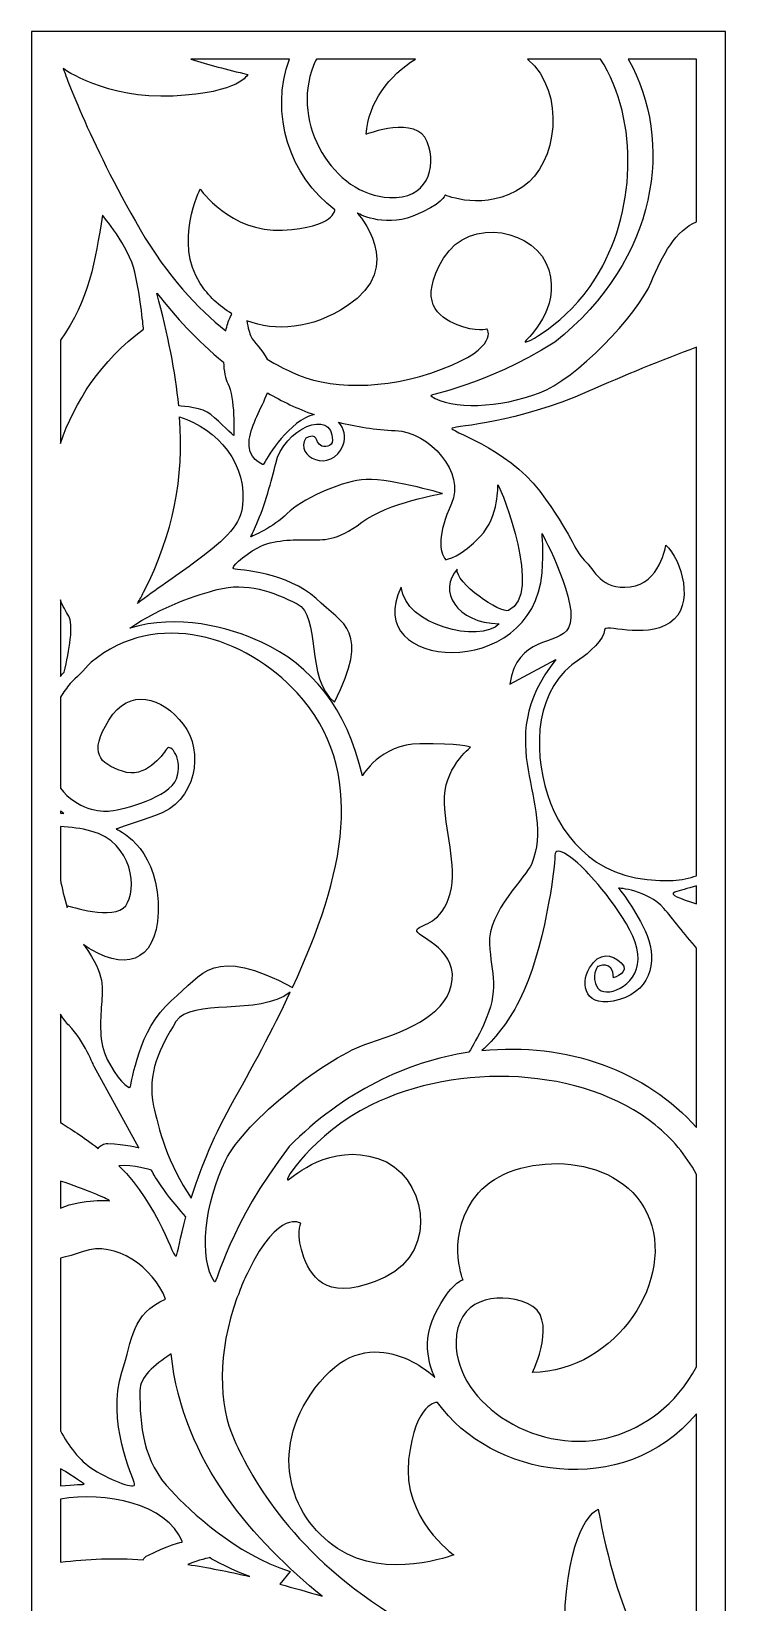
# Model space of a CAD drawing. Header units: centimetres. Extents: x 23.4 to 27, y -9 to 3.5.
# Drawn here: x 23.44 to 27, y -4.6 to 3.46 of the extents above; entities that cross this region are included whole.
import ezdxf

# ---------------------------------------------------------------- set-up
doc = ezdxf.new("R2010")
doc.units = ezdxf.units.CM
doc.header["$MEASUREMENT"] = 0
doc.layers.add('layer 1', color=7, linetype='Continuous')

msp = doc.modelspace()

# ---------------------------------------------------------------- linework, layer by layer
at = {"layer": 'layer 1', "color": 250}
for points, knots in [([(23.44098, 3.4555), (23.44098, 3.4555), (26.99975, 3.4555), (26.99975, 3.4555), (26.99975, 3.4555), (26.99975, 3.4555), (26.99975, -9.00021), (26.99975, -9.00021), (26.99975, -9.00021), (26.99975, -9.00021), (23.44098, -9.00021), (23.44098, -9.00021), (23.44098, -9.00021), (23.44098, -9.00021), (23.44098, 3.4555), (23.44098, 3.4555)], [0, 0, 0, 0, 0.2, 0.2, 0.2, 0.2, 0.4, 0.4, 0.4, 0.4, 0.6, 0.6, 0.6, 0.6, 1, 1, 1, 1]), ([(24.25903, 3.31396), (24.25903, 3.31396), (24.76467, 3.31396), (24.76467, 3.31396), (24.76467, 3.31396), (24.65977, 3.03695), (24.76449, 2.71122), (24.99669, 2.54117), (24.99669, 2.54117), (24.99669, 2.54117), (24.99669, 2.44931), (24.72851, 2.43614), (24.72851, 2.43614), (24.46032, 2.42298), (24.30626, 2.64727), (24.30626, 2.64727), (24.30626, 2.64727), (24.30626, 2.64727), (24.16932, 2.37484), (24.30626, 2.16294), (24.30626, 2.16294), (24.34697, 2.09996), (24.40278, 2.04632), (24.46924, 2.00735), (24.46924, 2.00735), (24.46608, 2.00133), (24.46284, 1.99496), (24.4595, 1.98824), (24.4595, 1.98824), (24.45078, 1.97069), (24.44344, 1.94663), (24.43781, 1.91915), (24.43781, 1.91915), (24.29394, 2.03517), (24.13688, 2.20077), (23.99824, 2.43951), (23.99824, 2.43951), (23.73266, 2.89682), (23.6039, 3.26486), (23.6039, 3.26486), (23.6039, 3.26486), (23.6039, 3.26486), (23.82119, 3.10751), (24.16724, 3.12388), (24.16724, 3.12388), (24.51329, 3.14024), (24.55017, 3.23524), (24.55017, 3.23524), (24.55017, 3.23524), (24.44335, 3.25923), (24.34721, 3.28537), (24.25903, 3.31396)], [0, 0, 0, 0, 0.0714286, 0.0714286, 0.0714286, 0.0714286, 0.1428571, 0.1428571, 0.1428571, 0.1428571, 0.2142857, 0.2142857, 0.2142857, 0.2142857, 0.2857143, 0.2857143, 0.2857143, 0.2857143, 0.3571429, 0.3571429, 0.3571429, 0.3571429, 0.4285714, 0.4285714, 0.4285714, 0.4285714, 0.5, 0.5, 0.5, 0.5, 0.5714286, 0.5714286, 0.5714286, 0.5714286, 0.6428571, 0.6428571, 0.6428571, 0.6428571, 0.7142857, 0.7142857, 0.7142857, 0.7142857, 0.7857143, 0.7857143, 0.7857143, 0.7857143, 0.8571429, 0.8571429, 0.8571429, 0.8571429, 1, 1, 1, 1]), ([(25.98468, 3.31396), (25.98468, 3.31396), (26.35867, 3.31396), (26.35867, 3.31396), (26.35867, 3.31396), (26.56068, 2.99564), (26.53932, 2.51808), (26.33347, 2.18956), (26.33347, 2.18956), (26.18592, 1.95408), (25.95598, 1.84101), (25.97315, 1.86542), (25.97315, 1.86542), (25.9903, 1.88982), (26.15159, 2.02831), (26.09325, 2.23211), (26.09325, 2.23211), (26.03491, 2.4359), (25.68831, 2.51445), (25.55447, 2.29247), (25.55447, 2.29247), (25.42063, 2.07048), (25.52358, 1.99091), (25.62311, 1.95064), (25.62311, 1.95064), (25.72262, 1.91038), (25.77754, 1.92922), (25.77754, 1.92922), (25.77754, 1.92922), (25.77754, 1.92922), (25.84274, 1.83513), (25.54417, 1.72238), (25.54417, 1.72238), (25.24561, 1.60962), (24.95393, 1.62164), (24.77547, 1.70733), (24.77547, 1.70733), (24.7392, 1.72475), (24.69651, 1.74646), (24.64931, 1.77382), (24.64931, 1.77382), (24.62262, 1.82488), (24.57958, 1.86434), (24.567, 1.88952), (24.567, 1.88952), (24.55946, 1.90465), (24.5515, 1.93689), (24.5445, 1.9714), (24.5445, 1.9714), (24.69195, 1.91565), (24.8757, 1.92665), (25.05946, 2.04757), (25.05946, 2.04757), (25.36759, 2.25032), (25.11081, 2.52395), (25.11081, 2.52395), (25.11081, 2.52395), (25.11081, 2.52395), (25.24205, 2.44839), (25.39612, 2.50801), (25.39612, 2.50801), (25.55018, 2.56764), (25.56159, 2.61643), (25.56159, 2.61643), (25.56159, 2.61643), (25.56159, 2.61643), (25.76702, 2.52614), (25.96102, 2.65843), (25.96102, 2.65843), (26.13589, 2.77769), (26.18553, 3.14021), (25.98468, 3.31396)], [0, 0, 0, 0, 0.0526316, 0.0526316, 0.0526316, 0.0526316, 0.1052632, 0.1052632, 0.1052632, 0.1052632, 0.1578947, 0.1578947, 0.1578947, 0.1578947, 0.2105263, 0.2105263, 0.2105263, 0.2105263, 0.2631579, 0.2631579, 0.2631579, 0.2631579, 0.3157895, 0.3157895, 0.3157895, 0.3157895, 0.3684211, 0.3684211, 0.3684211, 0.3684211, 0.4210526, 0.4210526, 0.4210526, 0.4210526, 0.4736842, 0.4736842, 0.4736842, 0.4736842, 0.5263158, 0.5263158, 0.5263158, 0.5263158, 0.5789474, 0.5789474, 0.5789474, 0.5789474, 0.6315789, 0.6315789, 0.6315789, 0.6315789, 0.6842105, 0.6842105, 0.6842105, 0.6842105, 0.7368421, 0.7368421, 0.7368421, 0.7368421, 0.7894737, 0.7894737, 0.7894737, 0.7894737, 0.8421053, 0.8421053, 0.8421053, 0.8421053, 0.8947368, 0.8947368, 0.8947368, 0.8947368, 1, 1, 1, 1]), ([(24.90176, 3.31396), (24.90176, 3.31396), (25.40986, 3.31396), (25.40986, 3.31396), (25.40986, 3.31396), (25.27381, 3.2292), (25.16986, 3.09202), (25.15646, 2.9279), (25.15646, 2.9279), (25.15646, 2.9279), (25.41894, 3.02731), (25.4703, 2.88992), (25.4703, 2.88992), (25.52165, 2.75253), (25.46849, 2.59387), (25.27629, 2.60314), (25.27629, 2.60314), (24.98905, 2.61698), (24.76879, 2.98183), (24.88693, 3.28011), (24.88693, 3.28011), (24.8914, 3.29139), (24.89634, 3.30268), (24.90176, 3.31396)], [0, 0, 0, 0, 0.1428571, 0.1428571, 0.1428571, 0.1428571, 0.2857143, 0.2857143, 0.2857143, 0.2857143, 0.4285714, 0.4285714, 0.4285714, 0.4285714, 0.5714286, 0.5714286, 0.5714286, 0.5714286, 0.7142857, 0.7142857, 0.7142857, 0.7142857, 1, 1, 1, 1]), ([(26.50062, 3.31396), (26.50062, 3.31396), (26.85147, 3.31396), (26.85147, 3.31396), (26.85147, 3.31396), (26.85147, 3.31396), (26.85147, 2.47953), (26.85147, 2.47953), (26.85147, 2.47953), (26.7458, 2.43601), (26.67564, 2.3103), (26.61812, 2.16955), (26.61812, 2.16955), (26.54802, 1.99806), (26.22933, 1.67036), (26.04551, 1.60104), (26.04551, 1.60104), (25.84418, 1.52511), (25.59207, 1.5128), (25.48919, 1.58614), (25.48919, 1.58614), (25.47595, 1.59558), (25.75201, 1.6298), (26.12436, 1.86127), (26.12436, 1.86127), (26.6566, 2.28695), (26.73759, 2.89417), (26.50062, 3.31396)], [0, 0, 0, 0, 0.125, 0.125, 0.125, 0.125, 0.25, 0.25, 0.25, 0.25, 0.375, 0.375, 0.375, 0.375, 0.5, 0.5, 0.5, 0.5, 0.625, 0.625, 0.625, 0.625, 0.75, 0.75, 0.75, 0.75, 1, 1, 1, 1]), ([(23.58926, 1.34217), (23.58926, 1.34217), (23.58926, 1.87119), (23.58926, 1.87119), (23.58926, 1.87119), (23.73969, 2.08026), (23.76725, 2.27753), (23.8047, 2.51249), (23.8047, 2.51249), (23.8047, 2.51249), (23.94018, 2.35555), (23.97112, 2.221), (23.97112, 2.221), (24.00208, 2.08644), (24.01533, 1.92804), (24.01533, 1.92804), (24.01533, 1.92804), (23.79719, 1.76526), (23.66229, 1.55562), (23.58926, 1.34217)], [0, 0, 0, 0, 0.1666667, 0.1666667, 0.1666667, 0.1666667, 0.3333333, 0.3333333, 0.3333333, 0.3333333, 0.5, 0.5, 0.5, 0.5, 0.6666667, 0.6666667, 0.6666667, 0.6666667, 1, 1, 1, 1]), ([(24.19613, 1.5349), (24.22248, 1.53345), (24.31852, 1.52585), (24.36029, 1.49069), (24.36029, 1.49069), (24.40893, 1.44973), (24.4782, 1.38218), (24.4782, 1.38218), (24.4782, 1.38218), (24.4782, 1.38218), (24.48607, 1.58054), (24.44815, 1.64934), (24.44815, 1.64934), (24.43474, 1.67369), (24.42756, 1.71385), (24.42554, 1.7589), (24.42554, 1.7589), (24.29165, 1.86896), (24.17885, 1.99293), (24.08446, 2.11252), (24.08446, 2.11252), (24.14053, 1.89903), (24.17922, 1.71035), (24.19613, 1.5349)], [0, 0, 0, 0, 0.1428571, 0.1428571, 0.1428571, 0.1428571, 0.2857143, 0.2857143, 0.2857143, 0.2857143, 0.4285714, 0.4285714, 0.4285714, 0.4285714, 0.5714286, 0.5714286, 0.5714286, 0.5714286, 0.7142857, 0.7142857, 0.7142857, 0.7142857, 1, 1, 1, 1]), ([(26.85147, 1.8355), (26.85147, 1.8355), (26.85147, -0.87503), (26.85147, -0.87503), (26.85147, -0.87503), (26.81378, -0.88817), (26.77345, -0.89669), (26.73048, -0.89876), (26.73048, -0.89876), (26.35624, -0.91681), (26.16508, -0.69824), (26.08708, -0.45784), (26.08708, -0.45784), (26.0099, -0.22004), (26.02351, 0.09383), (26.25248, 0.23517), (26.25248, 0.23517), (26.29258, 0.25992), (26.38434, 0.34593), (26.37861, 0.38434), (26.37861, 0.38434), (26.37287, 0.42275), (26.58213, 0.33485), (26.71398, 0.42255), (26.71398, 0.42255), (26.84584, 0.51024), (26.77418, 0.74811), (26.69392, 0.82022), (26.69392, 0.82022), (26.69392, 0.82022), (26.66239, 0.62142), (26.51046, 0.60628), (26.51046, 0.60628), (26.35854, 0.59114), (26.32988, 0.69301), (26.27542, 0.74433), (26.27542, 0.74433), (26.22095, 0.79565), (26.21731, 0.87097), (26.04718, 1.0976), (26.04718, 1.0976), (25.87704, 1.32422), (25.57001, 1.40973), (25.59788, 1.42081), (25.59788, 1.42081), (25.62573, 1.4319), (25.92659, 1.44641), (26.29431, 1.6082), (26.29431, 1.6082), (26.48054, 1.69013), (26.66802, 1.76988), (26.85147, 1.8355)], [0, 0, 0, 0, 0.0714286, 0.0714286, 0.0714286, 0.0714286, 0.1428571, 0.1428571, 0.1428571, 0.1428571, 0.2142857, 0.2142857, 0.2142857, 0.2142857, 0.2857143, 0.2857143, 0.2857143, 0.2857143, 0.3571429, 0.3571429, 0.3571429, 0.3571429, 0.4285714, 0.4285714, 0.4285714, 0.4285714, 0.5, 0.5, 0.5, 0.5, 0.5714286, 0.5714286, 0.5714286, 0.5714286, 0.6428571, 0.6428571, 0.6428571, 0.6428571, 0.7142857, 0.7142857, 0.7142857, 0.7142857, 0.7857143, 0.7857143, 0.7857143, 0.7857143, 0.8571429, 0.8571429, 0.8571429, 0.8571429, 1, 1, 1, 1]), ([(24.65065, 1.6018), (24.62044, 1.52086), (24.56868, 1.44136), (24.55771, 1.36166), (24.55771, 1.36166), (24.5438, 1.2606), (24.62989, 1.23363), (24.62989, 1.23363), (24.62989, 1.23363), (24.62989, 1.23363), (24.71862, 1.40625), (24.84583, 1.47326), (24.84583, 1.47326), (24.86108, 1.4813), (24.87595, 1.48673), (24.89026, 1.48992), (24.89026, 1.48992), (24.80507, 1.52057), (24.72529, 1.5585), (24.65065, 1.6018)], [0, 0, 0, 0, 0.1666667, 0.1666667, 0.1666667, 0.1666667, 0.3333333, 0.3333333, 0.3333333, 0.3333333, 0.5, 0.5, 0.5, 0.5, 0.6666667, 0.6666667, 0.6666667, 0.6666667, 1, 1, 1, 1]), ([(25.01588, 1.45131), (25.04353, 1.41985), (25.05434, 1.3756), (25.03908, 1.33559), (25.03908, 1.33559), (24.98034, 1.18164), (24.78468, 1.27439), (24.84848, 1.36948), (24.84848, 1.36948), (24.84848, 1.36948), (24.89405, 1.39698), (24.90494, 1.35872), (24.90494, 1.35872), (24.90836, 1.34676), (24.91488, 1.33858), (24.92226, 1.33303), (24.92226, 1.33303), (24.94191, 1.31821), (24.98378, 1.32656), (24.98421, 1.35852), (24.98421, 1.35852), (24.98644, 1.52772), (24.73091, 1.41612), (24.6933, 1.23863), (24.6933, 1.23863), (24.68423, 1.19583), (24.66825, 1.1439), (24.65253, 1.08797), (24.65253, 1.08797), (24.62007, 0.97246), (24.56555, 0.86268), (24.56555, 0.86268), (24.56555, 0.86268), (24.56555, 0.86268), (24.68291, 0.91239), (24.75291, 0.98298), (24.75291, 0.98298), (24.82293, 1.05358), (25.01478, 1.14116), (25.13299, 1.15623), (25.13299, 1.15623), (25.2512, 1.1713), (25.54868, 1.08523), (25.54868, 1.08523), (25.54868, 1.08523), (25.54868, 1.08523), (25.26729, 1.03816), (25.13476, 0.938), (25.13476, 0.938), (25.00225, 0.83783), (24.93927, 0.84851), (24.8624, 0.84846), (24.8624, 0.84846), (24.78551, 0.84842), (24.67994, 0.85012), (24.602, 0.80739), (24.602, 0.80739), (24.52406, 0.76463), (24.4579, 0.7045), (24.47932, 0.69893), (24.47932, 0.69893), (24.50073, 0.69335), (24.75623, 0.68126), (24.90018, 0.54636), (24.90018, 0.54636), (25.04414, 0.41145), (25.17867, 0.38413), (24.99501, 0.01476), (24.99501, 0.01476), (24.8432, 0.1329), (24.92667, 0.45926), (24.80254, 0.52021), (24.80254, 0.52021), (24.6783, 0.5812), (24.54594, 0.63285), (24.39262, 0.59256), (24.39262, 0.59256), (24.30059, 0.56837), (24.10202, 0.50485), (23.94586, 0.3952), (23.94586, 0.3952), (24.19039, 0.46923), (24.44841, 0.40174), (24.62079, 0.3228), (24.62079, 0.3228), (24.87786, 0.20507), (25.0569, -0.01517), (25.13759, -0.36229), (25.13759, -0.36229), (25.13759, -0.36229), (25.22983, -0.20049), (25.43211, -0.19782), (25.43211, -0.19782), (25.6344, -0.19515), (25.69257, -0.21577), (25.69257, -0.21577), (25.69257, -0.21577), (25.69257, -0.21577), (25.54988, -0.32607), (25.55828, -0.50041), (25.55828, -0.50041), (25.56668, -0.67475), (25.63075, -0.85218), (25.58009, -0.99195), (25.58009, -0.99195), (25.52942, -1.1317), (25.4304, -1.12273), (25.4171, -1.15329), (25.4171, -1.15329), (25.4038, -1.18385), (25.61532, -1.24134), (25.59847, -1.40811), (25.59847, -1.40811), (25.58163, -1.57486), (25.39185, -1.66435), (25.17587, -1.73127), (25.17587, -1.73127), (24.95988, -1.79819), (24.53451, -2.13338), (24.43656, -2.33491), (24.43656, -2.33491), (24.32927, -2.55564), (24.29686, -2.83769), (24.38014, -2.95816), (24.38014, -2.95816), (24.39086, -2.97365), (24.4519, -2.66622), (24.76244, -2.26424), (24.76244, -2.26424), (25.04044, -1.98253), (25.36581, -1.82847), (25.68429, -1.78055), (25.68429, -1.78055), (25.70511, -1.74679), (25.73005, -1.70141), (25.75823, -1.64095), (25.75823, -1.64095), (25.84472, -1.45543), (25.79893, -1.38133), (25.78876, -1.22383), (25.78876, -1.22383), (25.77858, -1.06633), (25.98199, -0.87185), (26.00457, -0.81663), (26.00457, -0.81663), (26.136, -0.49505), (25.78532, -0.19582), (26.12999, 0.23393), (26.12999, 0.23393), (26.12999, 0.23393), (25.89445, 0.10772), (25.89445, 0.10772), (25.89445, 0.10772), (25.92664, 0.35595), (26.14402, 0.30477), (26.19507, 0.39683), (26.19507, 0.39683), (26.25763, 0.50962), (26.05893, 0.88005), (26.05893, 0.88005), (26.05893, 0.88005), (26.05893, 0.88005), (26.06792, 0.79171), (26.05893, 0.67916), (26.05893, 0.67916), (26.01375, 0.11347), (25.11939, 0.17893), (25.33721, 0.60439), (25.33721, 0.60439), (25.35491, 0.41214), (25.73852, 0.31239), (25.83984, 0.41731), (25.83984, 0.41731), (25.61803, 0.41969), (25.524, 0.58998), (25.62411, 0.6973), (25.62411, 0.6973), (25.61038, 0.62857), (25.84753, 0.46766), (25.88735, 0.48534), (25.88735, 0.48534), (26.06386, 0.56372), (25.85344, 1.10139), (25.83244, 1.12943), (25.83244, 1.12943), (25.83244, 1.12943), (25.8393, 0.97045), (25.74321, 0.86593), (25.74321, 0.86593), (25.64713, 0.76141), (25.56477, 0.74572), (25.56477, 0.74572), (25.56477, 0.74572), (25.53045, 0.78731), (25.52238, 0.87563), (25.59456, 1.03359), (25.59456, 1.03359), (25.66675, 1.19155), (25.48417, 1.40039), (25.30585, 1.40836), (25.30585, 1.40836), (25.20336, 1.41294), (25.10682, 1.42796), (25.01588, 1.45131)], [0, 0, 0, 0, 0.0192308, 0.0192308, 0.0192308, 0.0192308, 0.0384615, 0.0384615, 0.0384615, 0.0384615, 0.0576923, 0.0576923, 0.0576923, 0.0576923, 0.0769231, 0.0769231, 0.0769231, 0.0769231, 0.0961538, 0.0961538, 0.0961538, 0.0961538, 0.1153846, 0.1153846, 0.1153846, 0.1153846, 0.1346154, 0.1346154, 0.1346154, 0.1346154, 0.1538462, 0.1538462, 0.1538462, 0.1538462, 0.1730769, 0.1730769, 0.1730769, 0.1730769, 0.1923077, 0.1923077, 0.1923077, 0.1923077, 0.2115385, 0.2115385, 0.2115385, 0.2115385, 0.2307692, 0.2307692, 0.2307692, 0.2307692, 0.25, 0.25, 0.25, 0.25, 0.2692308, 0.2692308, 0.2692308, 0.2692308, 0.2884615, 0.2884615, 0.2884615, 0.2884615, 0.3076923, 0.3076923, 0.3076923, 0.3076923, 0.3269231, 0.3269231, 0.3269231, 0.3269231, 0.3461538, 0.3461538, 0.3461538, 0.3461538, 0.3653846, 0.3653846, 0.3653846, 0.3653846, 0.3846154, 0.3846154, 0.3846154, 0.3846154, 0.4038462, 0.4038462, 0.4038462, 0.4038462, 0.4230769, 0.4230769, 0.4230769, 0.4230769, 0.4423077, 0.4423077, 0.4423077, 0.4423077, 0.4615385, 0.4615385, 0.4615385, 0.4615385, 0.4807692, 0.4807692, 0.4807692, 0.4807692, 0.5, 0.5, 0.5, 0.5, 0.5192308, 0.5192308, 0.5192308, 0.5192308, 0.5384615, 0.5384615, 0.5384615, 0.5384615, 0.5576923, 0.5576923, 0.5576923, 0.5576923, 0.5769231, 0.5769231, 0.5769231, 0.5769231, 0.5961538, 0.5961538, 0.5961538, 0.5961538, 0.6153846, 0.6153846, 0.6153846, 0.6153846, 0.6346154, 0.6346154, 0.6346154, 0.6346154, 0.6538462, 0.6538462, 0.6538462, 0.6538462, 0.6730769, 0.6730769, 0.6730769, 0.6730769, 0.6923077, 0.6923077, 0.6923077, 0.6923077, 0.7115385, 0.7115385, 0.7115385, 0.7115385, 0.7307692, 0.7307692, 0.7307692, 0.7307692, 0.75, 0.75, 0.75, 0.75, 0.7692308, 0.7692308, 0.7692308, 0.7692308, 0.7884615, 0.7884615, 0.7884615, 0.7884615, 0.8076923, 0.8076923, 0.8076923, 0.8076923, 0.8269231, 0.8269231, 0.8269231, 0.8269231, 0.8461538, 0.8461538, 0.8461538, 0.8461538, 0.8653846, 0.8653846, 0.8653846, 0.8653846, 0.8846154, 0.8846154, 0.8846154, 0.8846154, 0.9038462, 0.9038462, 0.9038462, 0.9038462, 0.9230769, 0.9230769, 0.9230769, 0.9230769, 0.9423077, 0.9423077, 0.9423077, 0.9423077, 0.9615385, 0.9615385, 0.9615385, 0.9615385, 1, 1, 1, 1]), ([(23.98441, 0.52154), (24.07753, 0.59174), (24.17925, 0.66044), (24.26544, 0.72312), (24.26544, 0.72312), (24.41682, 0.83321), (24.50895, 0.91928), (24.52179, 1.00939), (24.52179, 1.00939), (24.55395, 1.23535), (24.39598, 1.41598), (24.20087, 1.47834), (24.20087, 1.47834), (24.22313, 1.16203), (24.1707, 0.88589), (24.01625, 0.57896), (24.01625, 0.57896), (24.00668, 0.55996), (23.99599, 0.54078), (23.98441, 0.52154)], [0, 0, 0, 0, 0.1666667, 0.1666667, 0.1666667, 0.1666667, 0.3333333, 0.3333333, 0.3333333, 0.3333333, 0.5, 0.5, 0.5, 0.5, 0.6666667, 0.6666667, 0.6666667, 0.6666667, 1, 1, 1, 1]), ([(23.58926, 0.14669), (23.58926, 0.14669), (23.58926, 0.53989), (23.58926, 0.53989), (23.58926, 0.53989), (23.60222, 0.50936), (23.61668, 0.48148), (23.63251, 0.45685), (23.63251, 0.45685), (23.65805, 0.4171), (23.63575, 0.27777), (23.60831, 0.1698), (23.60831, 0.1698), (23.6019, 0.16228), (23.59555, 0.15459), (23.58926, 0.14669)], [0, 0, 0, 0, 0.2, 0.2, 0.2, 0.2, 0.4, 0.4, 0.4, 0.4, 0.6, 0.6, 0.6, 0.6, 1, 1, 1, 1]), ([(23.58926, -0.42562), (23.58926, -0.42562), (23.58926, 0.04064), (23.58926, 0.04064), (23.58926, 0.04064), (23.60501, 0.06566), (23.62214, 0.08949), (23.6399, 0.11153), (23.6399, 0.11153), (23.67021, 0.14079), (23.70751, 0.17797), (23.74734, 0.22037), (23.74734, 0.22037), (24.08346, 0.49791), (24.53783, 0.35268), (24.80389, 0.06245), (24.80389, 0.06245), (25.16768, -0.3344), (25.04478, -0.87675), (24.77989, -1.44768), (24.77989, -1.44768), (24.3683, -1.23218), (24.32573, -1.3732), (24.1581, -1.51661), (24.1581, -1.51661), (23.98908, -1.66123), (23.95652, -1.93422), (23.94842, -1.95676), (23.94842, -1.95676), (23.94032, -1.97932), (23.87432, -1.9041), (23.82964, -1.81749), (23.82964, -1.81749), (23.78495, -1.73088), (23.79453, -1.61784), (23.8, -1.53543), (23.8, -1.53543), (23.80547, -1.45302), (23.82254, -1.38629), (23.71422, -1.23706), (23.71422, -1.23706), (23.71211, -1.23416), (23.71003, -1.23117), (23.70797, -1.22815), (23.70797, -1.22815), (23.72, -1.23689), (23.73348, -1.24572), (23.74858, -1.25456), (23.74858, -1.25456), (23.94368, -1.36876), (24.10205, -1.30291), (24.0901, -1.00936), (24.0901, -1.00936), (24.07815, -0.71582), (23.87608, -0.63568), (23.87608, -0.63568), (23.87608, -0.63568), (23.87608, -0.63568), (23.86688, -0.63517), (24.07774, -0.56648), (24.07774, -0.56648), (24.28859, -0.49779), (24.32675, -0.23575), (24.21943, -0.0977), (24.21943, -0.0977), (24.11211, 0.04033), (23.94369, 0.09564), (23.83794, -0.07652), (23.83794, -0.07652), (23.73219, -0.24867), (23.7903, -0.29783), (23.90742, -0.3388), (23.90742, -0.3388), (24.02455, -0.37976), (24.11294, -0.25833), (24.13371, -0.22502), (24.13371, -0.22502), (24.15448, -0.19172), (24.22206, -0.28161), (24.18468, -0.37717), (24.18468, -0.37717), (24.1473, -0.47272), (23.91998, -0.53475), (23.84718, -0.54219), (23.84718, -0.54219), (23.79179, -0.54785), (23.67702, -0.53688), (23.58926, -0.42562)], [0, 0, 0, 0, 0.0434783, 0.0434783, 0.0434783, 0.0434783, 0.0869565, 0.0869565, 0.0869565, 0.0869565, 0.1304348, 0.1304348, 0.1304348, 0.1304348, 0.173913, 0.173913, 0.173913, 0.173913, 0.2173913, 0.2173913, 0.2173913, 0.2173913, 0.2608696, 0.2608696, 0.2608696, 0.2608696, 0.3043478, 0.3043478, 0.3043478, 0.3043478, 0.3478261, 0.3478261, 0.3478261, 0.3478261, 0.3913043, 0.3913043, 0.3913043, 0.3913043, 0.4347826, 0.4347826, 0.4347826, 0.4347826, 0.4782609, 0.4782609, 0.4782609, 0.4782609, 0.5217391, 0.5217391, 0.5217391, 0.5217391, 0.5652174, 0.5652174, 0.5652174, 0.5652174, 0.6086957, 0.6086957, 0.6086957, 0.6086957, 0.6521739, 0.6521739, 0.6521739, 0.6521739, 0.6956522, 0.6956522, 0.6956522, 0.6956522, 0.7391304, 0.7391304, 0.7391304, 0.7391304, 0.7826087, 0.7826087, 0.7826087, 0.7826087, 0.826087, 0.826087, 0.826087, 0.826087, 0.8695652, 0.8695652, 0.8695652, 0.8695652, 0.9130435, 0.9130435, 0.9130435, 0.9130435, 1, 1, 1, 1]), ([(23.58926, -0.55481), (23.58926, -0.55481), (23.58926, -0.54297), (23.58926, -0.54297), (23.58926, -0.54297), (23.59493, -0.54734), (23.60073, -0.55162), (23.60674, -0.55579), (23.60674, -0.55579), (23.60674, -0.55579), (23.58926, -0.55481), (23.58926, -0.55481)], [0, 0, 0, 0, 0.25, 0.25, 0.25, 0.25, 0.5, 0.5, 0.5, 0.5, 1, 1, 1, 1]), ([(23.58926, -0.89578), (23.58926, -0.89578), (23.58926, -0.62252), (23.58926, -0.62252), (23.58926, -0.62252), (23.64311, -0.62529), (23.6963, -0.63245), (23.74619, -0.64569), (23.74619, -0.64569), (23.96517, -0.7038), (23.98336, -0.95175), (23.92419, -1.02886), (23.92419, -1.02886), (23.865, -1.10597), (23.62883, -1.02968), (23.62883, -1.02968), (23.62883, -1.02968), (23.62883, -1.02968), (23.62681, -1.03264), (23.62429, -1.03809), (23.62429, -1.03809), (23.60909, -0.98768), (23.59762, -0.93785), (23.58926, -0.89578)], [0, 0, 0, 0, 0.1428571, 0.1428571, 0.1428571, 0.1428571, 0.2857143, 0.2857143, 0.2857143, 0.2857143, 0.4285714, 0.4285714, 0.4285714, 0.4285714, 0.5714286, 0.5714286, 0.5714286, 0.5714286, 0.7142857, 0.7142857, 0.7142857, 0.7142857, 1, 1, 1, 1]), ([(26.85147, -1.24575), (26.85147, -1.24575), (26.85147, -2.16685), (26.85147, -2.16685), (26.85147, -2.16685), (26.59619, -1.8763), (26.18319, -1.72666), (25.75025, -1.77214), (25.75025, -1.77214), (25.81102, -1.71594), (25.88229, -1.63301), (25.94137, -1.51673), (25.94137, -1.51673), (26.07363, -1.25641), (26.1245, -0.83415), (26.1245, -0.77088), (26.1245, -0.77088), (26.1245, -0.7076), (26.23133, -0.79241), (26.29745, -0.86511), (26.29745, -0.86511), (26.36359, -0.93781), (26.55689, -1.16092), (26.55181, -1.30365), (26.55181, -1.30365), (26.54672, -1.44638), (26.37885, -1.5072), (26.34324, -1.44916), (26.34324, -1.44916), (26.30763, -1.39112), (26.34324, -1.34121), (26.34324, -1.34121), (26.34324, -1.34121), (26.34324, -1.34121), (26.42463, -1.30213), (26.42463, -1.39891), (26.42463, -1.39891), (26.42463, -1.39891), (26.5162, -1.36844), (26.46532, -1.32168), (26.46532, -1.32168), (26.41446, -1.27491), (26.35341, -1.26421), (26.30254, -1.34773), (26.30254, -1.34773), (26.25167, -1.43125), (26.27711, -1.56258), (26.45516, -1.51035), (26.45516, -1.51035), (26.6332, -1.45813), (26.64846, -1.28679), (26.58742, -1.15697), (26.58742, -1.15697), (26.52637, -1.02715), (26.45007, -0.9384), (26.45007, -0.9384), (26.45007, -0.9384), (26.45007, -0.9384), (26.59759, -0.94596), (26.68407, -1.04333), (26.68407, -1.04333), (26.72824, -1.09306), (26.78833, -1.17664), (26.85147, -1.24575)], [0, 0, 0, 0, 0.0588235, 0.0588235, 0.0588235, 0.0588235, 0.1176471, 0.1176471, 0.1176471, 0.1176471, 0.1764706, 0.1764706, 0.1764706, 0.1764706, 0.2352941, 0.2352941, 0.2352941, 0.2352941, 0.2941176, 0.2941176, 0.2941176, 0.2941176, 0.3529412, 0.3529412, 0.3529412, 0.3529412, 0.4117647, 0.4117647, 0.4117647, 0.4117647, 0.4705882, 0.4705882, 0.4705882, 0.4705882, 0.5294118, 0.5294118, 0.5294118, 0.5294118, 0.5882353, 0.5882353, 0.5882353, 0.5882353, 0.6470588, 0.6470588, 0.6470588, 0.6470588, 0.7058824, 0.7058824, 0.7058824, 0.7058824, 0.7647059, 0.7647059, 0.7647059, 0.7647059, 0.8235294, 0.8235294, 0.8235294, 0.8235294, 0.8823529, 0.8823529, 0.8823529, 0.8823529, 1, 1, 1, 1]), ([(26.85147, -0.92657), (26.85147, -0.92657), (26.85147, -1.01958), (26.85147, -1.01958), (26.85147, -1.01958), (26.76533, -0.99027), (26.70552, -0.97163), (26.74004, -0.9585), (26.74004, -0.9585), (26.76505, -0.94898), (26.80268, -0.94242), (26.85147, -0.92657)], [0, 0, 0, 0, 0.25, 0.25, 0.25, 0.25, 0.5, 0.5, 0.5, 0.5, 1, 1, 1, 1]), ([(24.76825, -1.47267), (24.67749, -1.66563), (24.57111, -1.86164), (24.46238, -2.05622), (24.46238, -2.05622), (24.36363, -2.23293), (24.3009, -2.39706), (24.26027, -2.52805), (24.26027, -2.52805), (24.14058, -2.35808), (24.08966, -2.15988), (24.06733, -2.05734), (24.06733, -2.05734), (24.03092, -1.8901), (24.10119, -1.75193), (24.18186, -1.62315), (24.18186, -1.62315), (24.25877, -1.50035), (24.60636, -1.5975), (24.76825, -1.47267)], [0, 0, 0, 0, 0.1666667, 0.1666667, 0.1666667, 0.1666667, 0.3333333, 0.3333333, 0.3333333, 0.3333333, 0.5, 0.5, 0.5, 0.5, 0.6666667, 0.6666667, 0.6666667, 0.6666667, 1, 1, 1, 1]), ([(23.58926, -2.14058), (23.58926, -2.14058), (23.58926, -1.58531), (23.58926, -1.58531), (23.58926, -1.58531), (23.60413, -1.60829), (23.61921, -1.62804), (23.63389, -1.64312), (23.63389, -1.64312), (23.71192, -1.72323), (23.76196, -1.85259), (23.76196, -1.85259), (23.76196, -1.85259), (23.76196, -1.85259), (23.99183, -2.2703), (23.99183, -2.2703), (23.99183, -2.2703), (23.99183, -2.2703), (23.92538, -2.25099), (23.83275, -2.24783), (23.83275, -2.24783), (23.81127, -2.24709), (23.79547, -2.25738), (23.78388, -2.27363), (23.78388, -2.27363), (23.70344, -2.21313), (23.6401, -2.17148), (23.58926, -2.14058)], [0, 0, 0, 0, 0.125, 0.125, 0.125, 0.125, 0.25, 0.25, 0.25, 0.25, 0.375, 0.375, 0.375, 0.375, 0.5, 0.5, 0.5, 0.5, 0.625, 0.625, 0.625, 0.625, 0.75, 0.75, 0.75, 0.75, 1, 1, 1, 1]), ([(26.85147, -2.4069), (26.85147, -2.4069), (26.85147, -3.39298), (26.85147, -3.39298), (26.85147, -3.39298), (26.74291, -3.59398), (26.58098, -3.70329), (26.42514, -3.74985), (26.42514, -3.74985), (26.04972, -3.86202), (25.61545, -3.5899), (25.61806, -3.26663), (25.61806, -3.26663), (25.6198, -3.05032), (25.81882, -3.00153), (25.98451, -3.06856), (25.98451, -3.06856), (26.15021, -3.13558), (26.00982, -3.42331), (26.00982, -3.42331), (26.00982, -3.42331), (26.44225, -3.41521), (26.75238, -2.93775), (26.59801, -2.60793), (26.59801, -2.60793), (26.44365, -2.27813), (25.90921, -2.29341), (25.733, -2.50207), (25.733, -2.50207), (25.5568, -2.71071), (25.65395, -2.9474), (25.65395, -2.9474), (25.65395, -2.9474), (25.65395, -2.9474), (25.59307, -2.95686), (25.50911, -3.12567), (25.50911, -3.12567), (25.42513, -3.29446), (25.50921, -3.4469), (25.50921, -3.4469), (25.50921, -3.4469), (25.50921, -3.4469), (25.1898, -3.14005), (24.91901, -3.47194), (24.91901, -3.47194), (24.64825, -3.80382), (24.75798, -4.15685), (25.00957, -4.32501), (25.00957, -4.32501), (25.26117, -4.49318), (25.60605, -4.35815), (25.60605, -4.35815), (25.60605, -4.35815), (25.60605, -4.35815), (25.34035, -4.16993), (25.37493, -3.86989), (25.37493, -3.86989), (25.40949, -3.56985), (25.52261, -3.57614), (25.52261, -3.57614), (25.52261, -3.57614), (25.79662, -3.96149), (26.47232, -4.08154), (26.85147, -3.6348), (26.85147, -3.6348), (26.85147, -3.6348), (26.85147, -5.29542), (26.85147, -5.29542), (26.85147, -5.29542), (26.60634, -4.96302), (26.44429, -4.65718), (26.34684, -4.12467), (26.34684, -4.12467), (26.34684, -4.12467), (26.22734, -4.15956), (26.1835, -4.54675), (26.1835, -4.54675), (26.13967, -4.93395), (26.31859, -5.18853), (26.31859, -5.18853), (26.31859, -5.18853), (26.31859, -5.18853), (25.87413, -5.01887), (25.32911, -4.68957), (25.32911, -4.68957), (24.78408, -4.36028), (24.57391, -3.97343), (24.48058, -3.76733), (24.48058, -3.76733), (24.40001, -3.5894), (24.39284, -3.32049), (24.49489, -3.03968), (24.49489, -3.03968), (24.5016, -3.02601), (24.50708, -3.01188), (24.5111, -2.99723), (24.5111, -2.99723), (24.52331, -2.9668), (24.53683, -2.93629), (24.55168, -2.90577), (24.55168, -2.90577), (24.71097, -2.57847), (24.82238, -2.65806), (24.82238, -2.65806), (24.82238, -2.65806), (24.82238, -2.65806), (24.79544, -2.7184), (24.83821, -2.83282), (24.83821, -2.83282), (24.88098, -2.94724), (24.97194, -3.06822), (25.25449, -2.93322), (25.25449, -2.93322), (25.53703, -2.79822), (25.46399, -2.40392), (25.217, -2.32452), (25.217, -2.32452), (24.97002, -2.24511), (24.78842, -2.41662), (24.75719, -2.4342), (24.75719, -2.4342), (24.72596, -2.45179), (24.88096, -2.20151), (25.18105, -2.05205), (25.18105, -2.05205), (25.62722, -1.82983), (26.26753, -1.85429), (26.63923, -2.15276), (26.63923, -2.15276), (26.72447, -2.22121), (26.79639, -2.30766), (26.85147, -2.4069)], [0, 0, 0, 0, 0.0294118, 0.0294118, 0.0294118, 0.0294118, 0.0588235, 0.0588235, 0.0588235, 0.0588235, 0.0882353, 0.0882353, 0.0882353, 0.0882353, 0.1176471, 0.1176471, 0.1176471, 0.1176471, 0.1470588, 0.1470588, 0.1470588, 0.1470588, 0.1764706, 0.1764706, 0.1764706, 0.1764706, 0.2058824, 0.2058824, 0.2058824, 0.2058824, 0.2352941, 0.2352941, 0.2352941, 0.2352941, 0.2647059, 0.2647059, 0.2647059, 0.2647059, 0.2941176, 0.2941176, 0.2941176, 0.2941176, 0.3235294, 0.3235294, 0.3235294, 0.3235294, 0.3529412, 0.3529412, 0.3529412, 0.3529412, 0.3823529, 0.3823529, 0.3823529, 0.3823529, 0.4117647, 0.4117647, 0.4117647, 0.4117647, 0.4411765, 0.4411765, 0.4411765, 0.4411765, 0.4705882, 0.4705882, 0.4705882, 0.4705882, 0.5, 0.5, 0.5, 0.5, 0.5294118, 0.5294118, 0.5294118, 0.5294118, 0.5588235, 0.5588235, 0.5588235, 0.5588235, 0.5882353, 0.5882353, 0.5882353, 0.5882353, 0.6176471, 0.6176471, 0.6176471, 0.6176471, 0.6470588, 0.6470588, 0.6470588, 0.6470588, 0.6764706, 0.6764706, 0.6764706, 0.6764706, 0.7058824, 0.7058824, 0.7058824, 0.7058824, 0.7352941, 0.7352941, 0.7352941, 0.7352941, 0.7647059, 0.7647059, 0.7647059, 0.7647059, 0.7941176, 0.7941176, 0.7941176, 0.7941176, 0.8235294, 0.8235294, 0.8235294, 0.8235294, 0.8529412, 0.8529412, 0.8529412, 0.8529412, 0.8823529, 0.8823529, 0.8823529, 0.8823529, 0.9117647, 0.9117647, 0.9117647, 0.9117647, 0.9411765, 0.9411765, 0.9411765, 0.9411765, 1, 1, 1, 1]), ([(24.23241, -2.62468), (24.20228, -2.73759), (24.19087, -2.81136), (24.18397, -2.82489), (24.18397, -2.82489), (24.16993, -2.85241), (24.09989, -2.56981), (23.88984, -2.3627), (23.88984, -2.3627), (23.96126, -2.35644), (24.05581, -2.38488), (24.05581, -2.38488), (24.05581, -2.38488), (24.05581, -2.38488), (24.10169, -2.47777), (24.23241, -2.62468)], [0, 0, 0, 0, 0.2, 0.2, 0.2, 0.2, 0.4, 0.4, 0.4, 0.4, 0.6, 0.6, 0.6, 0.6, 1, 1, 1, 1]), ([(23.58926, -2.57973), (23.58926, -2.57973), (23.58926, -2.44094), (23.58926, -2.44094), (23.58926, -2.44094), (23.72124, -2.48395), (23.82822, -2.53178), (23.84118, -2.54175), (23.84118, -2.54175), (23.84118, -2.54175), (23.71077, -2.52934), (23.58926, -2.57973)], [0, 0, 0, 0, 0.25, 0.25, 0.25, 0.25, 0.5, 0.5, 0.5, 0.5, 1, 1, 1, 1]), ([(23.58926, -3.7226), (23.58926, -3.7226), (23.58926, -2.83642), (23.58926, -2.83642), (23.58926, -2.83642), (23.62436, -2.82862), (23.66345, -2.81739), (23.70687, -2.80211), (23.70687, -2.80211), (23.87162, -2.74414), (24.0672, -2.88354), (24.12896, -3.04688), (24.12896, -3.04688), (23.95549, -3.11936), (23.96, -3.25211), (23.90459, -3.42036), (23.90459, -3.42036), (23.82326, -3.66732), (23.96414, -3.9668), (23.97023, -3.99468), (23.97023, -3.99468), (23.97629, -4.02257), (23.86045, -3.98367), (23.75921, -3.9207), (23.75921, -3.9207), (23.68456, -3.87424), (23.63106, -3.79581), (23.58926, -3.7226)], [0, 0, 0, 0, 0.125, 0.125, 0.125, 0.125, 0.25, 0.25, 0.25, 0.25, 0.375, 0.375, 0.375, 0.375, 0.5, 0.5, 0.5, 0.5, 0.625, 0.625, 0.625, 0.625, 0.75, 0.75, 0.75, 0.75, 1, 1, 1, 1]), ([(24.15695, -3.32741), (24.21684, -3.88516), (24.58711, -4.29075), (24.9323, -4.57045), (24.9323, -4.57045), (24.85748, -4.54807), (24.78514, -4.52747), (24.71487, -4.50871), (24.71487, -4.50871), (24.71487, -4.50871), (24.76748, -4.44376), (24.76748, -4.44376), (24.76748, -4.44376), (24.48194, -4.35149), (24.25886, -4.13559), (24.15663, -4.02884), (24.15663, -4.02884), (24.01244, -3.87817), (23.9964, -3.6953), (23.99702, -3.51602), (23.99702, -3.51602), (23.99727, -3.44598), (24.0678, -3.38743), (24.15695, -3.32741)], [0, 0, 0, 0, 0.1428571, 0.1428571, 0.1428571, 0.1428571, 0.2857143, 0.2857143, 0.2857143, 0.2857143, 0.4285714, 0.4285714, 0.4285714, 0.4285714, 0.5714286, 0.5714286, 0.5714286, 0.5714286, 0.7142857, 0.7142857, 0.7142857, 0.7142857, 1, 1, 1, 1]), ([(23.58926, -4.00414), (23.58926, -4.00414), (23.58926, -3.91663), (23.58926, -3.91663), (23.58926, -3.91663), (23.66015, -3.95591), (23.71208, -3.99614), (23.71208, -3.99614), (23.71208, -3.99614), (23.71208, -3.99614), (23.66168, -3.99752), (23.58926, -4.00414)], [0, 0, 0, 0, 0.25, 0.25, 0.25, 0.25, 0.5, 0.5, 0.5, 0.5, 1, 1, 1, 1]), ([(23.58926, -4.39597), (23.58926, -4.39597), (23.58926, -4.07219), (23.58926, -4.07219), (23.58926, -4.07219), (23.81905, -4.03302), (24.13346, -4.09232), (24.21507, -4.29161), (24.21507, -4.29161), (24.21507, -4.29161), (24.13446, -4.31046), (24.03725, -4.36109), (24.03725, -4.36109), (24.02649, -4.36669), (24.01867, -4.37412), (24.01326, -4.3829), (24.01326, -4.3829), (23.86876, -4.37366), (23.72909, -4.37754), (23.58926, -4.39597)], [0, 0, 0, 0, 0.1666667, 0.1666667, 0.1666667, 0.1666667, 0.3333333, 0.3333333, 0.3333333, 0.3333333, 0.5, 0.5, 0.5, 0.5, 0.6666667, 0.6666667, 0.6666667, 0.6666667, 1, 1, 1, 1]), ([(24.56013, -4.46967), (24.44985, -4.44363), (24.34453, -4.42283), (24.24256, -4.40765), (24.24256, -4.40765), (24.29928, -4.38435), (24.354, -4.37212), (24.354, -4.37212), (24.354, -4.37212), (24.354, -4.37212), (24.42024, -4.41487), (24.56013, -4.46967)], [0, 0, 0, 0, 0.25, 0.25, 0.25, 0.25, 0.5, 0.5, 0.5, 0.5, 1, 1, 1, 1])]:
    msp.add_open_spline(points, degree=3, knots=knots, dxfattribs=at)

doc.saveas('drawing.dxf')
